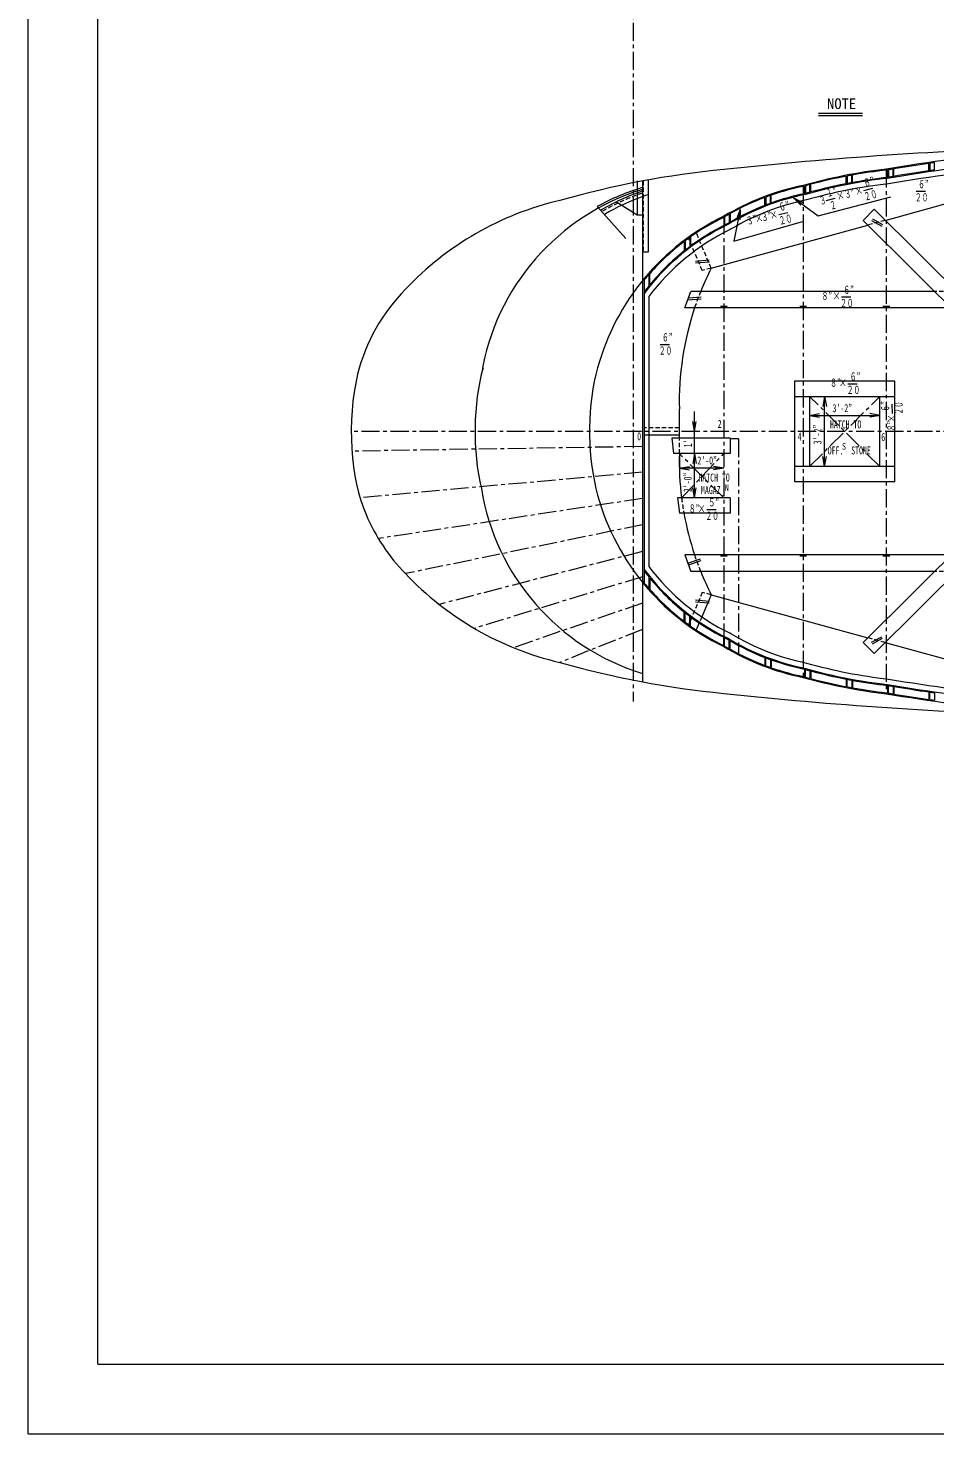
# Model space of a CAD drawing. Units: millimetres, scale not verified. Extents: x -28536 to 28536, y -20184 to 20184.
# Drawn here: x -28536 to -16072, y -20184 to -856 of the extents above; entities that cross this region are included whole.
import ezdxf
from ezdxf.enums import TextEntityAlignment as Align

# ---------------------------------------------------------------- set-up
doc = ezdxf.new("R2010")
doc.units = ezdxf.units.MM
doc.header["$LTSCALE"] = 50
doc.linetypes.add('CHAIN1', pattern=[8, 5, -1, 1, -1])
doc.linetypes.add('DASHED1', pattern=[1.8, 1.2, -0.6])
for name, color, linetype, lineweight in [('0-0_0', 3, 'Continuous', 18), ('0-1_芯', 4, 'CHAIN1', 18), ('0-2_寸法', 2, 'Continuous', 18), ('0-F_枠', 3, 'Continuous', 18)]:
    doc.layers.add(name, color=color, linetype=linetype, lineweight=lineweight)
doc.styles.add('ＭＳ ゴシック', font='')
doc.styles.get('ＭＳ ゴシック').set_extended_font_data('MS Gothic')

msp = doc.modelspace()

# ---------------------------------------------------------------- linework, layer by layer
at = {"layer": '0-0_0'}
for p, q in [((-16078.34, -2807.92), (-16078.34, -2705.26)), ((-17290.87, -2995.51), (-17290.87, -2892.02)), ((-17278.17, -2889.58), (-17278.17, -2993.04)), ((-17214.67, -2981.05), (-17214.67, -2877.78)), ((-17201.97, -2978.73), (-17201.97, -2875.49)), ((-16723.26, -2909.01), (-16723.26, -2805.97)), ((-16710.56, -2803.84), (-16710.56, -2906.86)), ((-16647.06, -2896.26), (-16647.06, -2793.27)), ((-16634.36, -2894.15), (-16634.36, -2791.18)), ((-16154.54, -2819.07), (-16154.54, -2716.37)), ((-16141.84, -2714.5), (-16141.84, -2817.19)), ((-20162.55, -2957.09), (-20162.55, -3424.92)), ((-20092.03, -2958.53), (-20092.03, -9843.96)), ((-17864.61, -3132.89), (-17864.61, -3028.04)), ((-17851.91, -3024.46), (-17851.91, -3130.04)), ((-17788.41, -3112.28), (-17788.41, -3006.98)), ((-17775.71, -3108.81), (-17775.71, -3003.57)), ((-18409.53, -3293.51), (-18409.53, -3184.71)), ((-18396.83, -3179.96), (-18396.83, -3288.59)), ((-18333.33, -3264.89), (-18333.33, -3157.05)), ((-18320.63, -3260.32), (-18320.63, -3152.63)), ((-16754.67, -3498.74), (-15783.22, -3232)), ((-20712.49, -3309.45), (-20318.55, -3748.02)), ((-18974.43, -3457.51), (-18974.43, -3570.91)), ((-18961.73, -3450.6), (-18961.73, -3564.53)), ((-18898.23, -3413.66), (-18898.23, -3531.06)), ((-18885.53, -3406.49), (-18885.53, -3523.6)), ((-16907.19, -3347.13), (-17058.67, -3499.53)), ((-14375.9, -5863.27), (-16907.19, -3347.13)), ((-19146.22, -4155.4), (-16993.5, -3564.32)), ((-18915.22, -3541.18), (-18925.15, -3546.54)), ((-18909.18, -3552.35), (-18919.12, -3557.72)), ((-18870.03, -3617.73), (-18885.93, -3626.31)), ((-14680.7, -5863.27), (-17058.67, -3499.53)), ((-16943.07, -3501.92), (-16801.42, -3579.39)), ((-16930.88, -3479.63), (-16789.23, -3557.1)), ((-19518, -3791.03), (-19518, -3919.68)), ((-19505.3, -3781.46), (-19505.3, -3909.61)), ((-19441.8, -3735.04), (-19441.8, -3860.84)), ((-19429.1, -3726.04), (-19429.1, -3851.39)), ((-19363.09, -4059.26), (-19172.13, -4043.1)), ((-20003.13, -4242.88), (-20003.13, -4400.48)), ((-19990.43, -4384.93), (-19990.43, -4228.46)), ((-19360.95, -4084.57), (-19169.99, -4068.41)), ((-20066.63, -4317.63), (-20066.63, -8484.86)), ((-20003.13, -4544.81), (-20003.13, -8257.68)), ((-19510.49, -4703.52), (-19426.48, -4474.92)), ((-19469.13, -4589.52), (-19283.39, -4576.55)), ((-19458.98, -4563.35), (-19285.16, -4551.21)), ((-16077.42, -4474.92), (-19426.48, -4474.92)), ((-15847.44, -4703.52), (-19510.49, -4703.52)), ((-19020.44, -4677.08), (-18928.04, -4677.08)), ((-17928.24, -4677.08), (-17835.84, -4677.08)), ((-16785.24, -4677.08), (-16692.84, -4677.08)), ((-18001.1, -5918.64), (-16620.36, -5918.64)), ((-17793.33, -5918.64), (-17793.33, -6883.84)), ((-16828.13, -6883.84), (-16828.13, -5918.64)), ((-19584.03, -6495.22), (-19584.03, -6096.44)), ((-19584.03, -6452.04), (-20066.63, -6452.04)), ((-18885.53, -6495.22), (-19688.66, -6495.22)), ((-19688.66, -6495.22), (-19665.46, -6706.04)), ((-18885.53, -6495.22), (-18885.53, -6706.04)), ((-18885.53, -6706.04), (-19665.46, -6706.04)), ((-16620.36, -6883.84), (-18001.1, -6883.84)), ((-14680.7, -6939.22), (-17058.67, -9302.96)), ((-14375.9, -6939.22), (-16907.19, -9455.35)), ((-19607.23, -7315.64), (-19584.03, -7526.46)), ((-18885.53, -7315.64), (-19607.23, -7315.64)), ((-18885.53, -7315.64), (-18885.53, -7526.46)), ((-18885.53, -7526.46), (-19584.03, -7526.46)), ((-19510.49, -8098.97), (-19426.48, -8327.57)), ((-15847.44, -8098.97), (-19510.49, -8098.97)), ((-19020.44, -8112.09), (-18928.04, -8112.09)), ((-17928.24, -8112.09), (-17835.84, -8112.09)), ((-16785.24, -8112.09), (-16692.84, -8112.09)), ((-19468.62, -8212.89), (-19293.12, -8150.7)), ((-19459.86, -8236.74), (-19284.64, -8174.64)), ((-20003.13, -8402.01), (-20003.13, -8559.61)), ((-19990.43, -8417.56), (-19990.43, -8574.03)), ((-16077.42, -8327.57), (-19426.48, -8327.57)), ((-19146.22, -8647.09), (-19275.32, -8951.24)), ((-19146.22, -8647.09), (-16993.5, -9238.17)), ((-19518, -9011.46), (-19518, -8882.81)), ((-19363.09, -8743.23), (-19172.13, -8759.39)), ((-19360.95, -8717.92), (-19169.99, -8734.08)), ((-19505.3, -9021.03), (-19505.3, -8892.88)), ((-19441.8, -9067.45), (-19441.8, -8941.65)), ((-19429.1, -9076.45), (-19429.1, -8951.1)), ((-19310.7, -9034.62), (-19351.1, -9129.81)), ((-18974.43, -9344.98), (-18974.43, -9231.57)), ((-18961.73, -9351.88), (-18961.73, -9237.96)), ((-18915.22, -9261.31), (-18925.15, -9255.94)), ((-18909.18, -9250.14), (-18919.12, -9244.77)), ((-18898.23, -9388.83), (-18898.23, -9271.42)), ((-18870.03, -9184.76), (-18885.93, -9176.18)), ((-16943.07, -9300.57), (-16801.42, -9223.1)), ((-16930.88, -9322.86), (-16789.23, -9245.39)), ((-18885.53, -9396), (-18885.53, -9278.89)), ((-16907.19, -9455.35), (-17058.67, -9302.96)), ((-16754.67, -9303.75), (-15783.22, -9570.48)), ((-18409.53, -9508.98), (-18409.53, -9617.78)), ((-18396.83, -9622.53), (-18396.83, -9513.9)), ((-18333.33, -9537.6), (-18333.33, -9645.44)), ((-18320.63, -9542.17), (-18320.63, -9649.85)), ((-17864.61, -9669.6), (-17864.61, -9774.45)), ((-17851.91, -9778.03), (-17851.91, -9672.45)), ((-17788.41, -9690.21), (-17788.41, -9795.51)), ((-17775.71, -9693.68), (-17775.71, -9798.92)), ((-17290.87, -9806.98), (-17290.87, -9910.47)), ((-17278.17, -9914.05), (-17278.17, -9809.45)), ((-17214.67, -9821.44), (-17214.67, -9924.71)), ((-17201.97, -9823.76), (-17201.97, -9927)), ((-16723.26, -9893.02), (-16723.26, -9996.52)), ((-16710.56, -9998.65), (-16710.56, -9895.49)), ((-16647.06, -9906.23), (-16647.06, -10009.22)), ((-16634.36, -9908.34), (-16634.36, -10011.31)), ((-16154.54, -9983.42), (-16154.54, -10086.12)), ((-16141.84, -10087.99), (-16141.84, -9985.3)), ((-16078.34, -9994.57), (-16078.34, -10097.23))]:
    msp.add_line(p, q, dxfattribs=at)
at = {"layer": '0-0_0', "color": 1, "linetype": 'DASHED1'}
for p, q in [((-20080.94, -2958.82), (-20080.94, -3937.34)), ((-16754.67, -3498.74), (-16993.5, -3564.32)), ((-19268.69, -4189.03), (-19456.81, -3745.8)), ((-19146.22, -4155.4), (-19351.1, -3672.68)), ((-19146.22, -4155.4), (-19268.69, -4189.03)), ((-15772.62, -4474.92), (-16077.42, -4474.92)), ((-19584.03, -6350.44), (-20066.63, -6350.44)), ((-19584.03, -6706.04), (-19584.03, -6495.22)), ((-15772.62, -8327.57), (-16077.42, -8327.57)), ((-19268.69, -8613.46), (-19456.81, -9056.69)), ((-19146.22, -8647.09), (-19268.69, -8613.46)), ((-19275.32, -8951.24), (-19310.7, -9034.62)), ((-16754.67, -9303.75), (-16993.5, -9238.17))]:
    msp.add_line(p, q, dxfattribs=at)
at = {"layer": '0-0_0'}
for points in [[(-20014.1, -2944.16), (-20014.1, -3937.34), (-20093.64, -3937.34)], [(-20447.81, -3242.68), (-20162.55, -3424.92), (-20093.64, -3424.92)]]:
    msp.add_lwpolyline(points, dxfattribs=at)
msp.add_lwpolyline([(-18001.1, -7091.62), (-16620.36, -7091.62), (-16620.36, -5710.87), (-18001.1, -5710.87)], close=True, dxfattribs=at)
for centre, radius, start, end in [((-12845.14, -60023.3), 57550.55, 91.62647, 96.11375), ((-12045.64, -30645.97), 28242.93, 95.88322, 99.56616), ((-12045.64, -30645.97), 28115.93, 95.88021, 99.57359), ((-12045.64, -30645.97), 28230.23, 98.21282, 98.34305), ((-17760.92, -15379.27), 12637.59, 95.51025, 105.92227), ((-15976.77, -9713), 6959.12, 96.29011, 105.89097), ((-15976.77, -9713), 6946.42, 100.90475, 105.00918), ((-15976.77, -9713), 6946.42, 100.26535, 100.79809), ((-15976.77, -9713), 6946.42, 96.28712, 100.15891), ((-12045.64, -30645.97), 28230.23, 99.53763, 99.5669), ((-12045.64, -30645.97), 28039.73, 95.8784, 99.5781), ((-12045.64, -30645.97), 28230.23, 99.38084, 99.51149), ((-12045.64, -30645.97), 28128.63, 99.41503, 99.54617), ((-12045.64, -30645.97), 28230.23, 98.36911, 99.35472), ((-12045.64, -30645.97), 28128.63, 98.39955, 99.38881), ((-12045.64, -30645.97), 28128.63, 98.24269, 98.3734), ((-19153.5, -6125.65), 3193, 107.09374, 170.8095), ((-19155.1, -6125.94), 3218.4, 106.95473, 118.94056), ((-17191.88, -6419.9), 3469.45, 101.47735, 120.91633), ((-17191.88, -6419.9), 3456.75, 101.46924, 109.05856), ((-15976.77, -9713), 6946.42, 105.76973, 105.89501), ((-15976.77, -9713), 6832.12, 96.25976, 105.93221), ((-15976.77, -9713), 6946.42, 105.11766, 105.66091), ((-15976.77, -9713), 6755.92, 96.24111, 105.95789), ((-15976.77, -9713), 6844.82, 101.06864, 105.23733), ((-15976.77, -9713), 6844.82, 100.41941, 100.96034), ((-15976.77, -9713), 6844.82, 96.26284, 100.31134), ((-12045.64, -30645.97), 28128.63, 99.5724, 99.57284), ((-20271.08, -7342.67), 4225.88, 103.08535, 136.73356), ((-19153.61, -5936.06), 2988.18, 108.33556, 120.43653), ((-19085.73, -5986.35), 2988.18, 109.71228, 120.76686), ((-19085.73, -5986.35), 2988.18, 108.10023, 109.45382), ((-17191.88, -6419.9), 3342.45, 101.39385, 120.91633), ((-17191.88, -6419.9), 3456.75, 110.62513, 119.33766), ((-17191.88, -6419.9), 3266.25, 101.34104, 120.91633), ((-17191.88, -6419.9), 3456.75, 109.28142, 110.40038), ((-17191.88, -6419.9), 3355.15, 109.88953, 111.04701), ((-17191.88, -6419.9), 3355.15, 101.56665, 109.65906), ((-15976.77, -9713), 6844.82, 105.34754, 105.89948), ((-17547.06, -6393.52), 3277.29, 115.81922, 164.62522), ((-17547.06, -6393.52), 3264.59, 115.92711, 125.20469), ((-17191.88, -6419.9), 3456.75, 119.57942, 120.79711), ((-17191.88, -6419.9), 3355.15, 111.27958, 120.31757), ((-17547.06, -6393.52), 3150.29, 115.81922, 143.10999), ((-17547.06, -6393.52), 3074.09, 115.81922, 143.0307), ((-17547.06, -6393.52), 3162.99, 116.82531, 126.51386), ((-17547.06, -6393.52), 3162.99, 115.81922, 116.56781), ((-17191.88, -6419.9), 3355.15, 120.56913, 120.91633), ((-17547.06, -6393.52), 3264.59, 127.13757, 138.45592), ((-17547.06, -6393.52), 3264.59, 125.47794, 126.85848), ((-17547.06, -6393.52), 3162.99, 126.80063, 128.25106), ((-17547.06, -6393.52), 3162.99, 128.5446, 140.57774), ((-17547.06, -6393.52), 3264.59, 138.79313, 140.51464), ((-15494.98, -5998.85), 4090.22, 153.21167, 158.12525), ((-17547.06, -6393.52), 3162.99, 140.94142, 142.80456), ((-21527.46, -6242.86), 2557.93, 135.38372, 165.80666), ((-15494.98, -5998.85), 4090.22, 161.53717, 181.36728), ((-15494.98, -6803.64), 4090.22, 178.63272, 187.19098), ((-19153.5, -6676.84), 3193, 189.1905, 252.90626), ((-17547.06, -6408.96), 3277.29, 193.73001, 244.18078), ((-15494.98, -6803.64), 4090.22, 190.17874, 198.46283), ((-21527.46, -6559.63), 2557.93, 202.64274, 224.61628), ((-17547.06, -6408.96), 3150.29, 216.89001, 244.18078), ((-17547.06, -6408.96), 3074.09, 216.9693, 244.18078), ((-20271.08, -5459.82), 4225.88, 223.26644, 256.91465), ((-17547.06, -6408.96), 3264.59, 218.779, 221.20687), ((-17547.06, -6408.96), 3162.99, 217.19544, 219.05858), ((-17547.06, -6408.96), 3162.99, 219.42226, 231.4554), ((-15494.98, -6803.64), 4090.22, 201.87475, 206.78833), ((-17547.06, -6408.96), 3264.59, 221.54408, 232.86243), ((-17547.06, -6408.96), 3162.99, 231.74894, 233.19937), ((-17547.06, -6408.96), 3264.59, 233.14152, 234.52206), ((-17547.06, -6408.96), 3162.99, 233.48614, 243.17469), ((-17547.06, -6408.96), 3264.59, 234.79531, 244.07289), ((-17547.06, -6408.96), 3162.99, 243.43219, 244.18078), ((-17191.88, -6382.59), 3355.15, 239.08367, 239.43087), ((-17191.88, -6382.59), 3342.45, 239.08367, 258.60615), ((-17191.88, -6382.59), 3266.25, 239.08367, 258.65896), ((-17191.88, -6382.59), 3469.45, 239.08367, 258.52265), ((-17191.88, -6382.59), 3456.75, 239.20289, 240.42058), ((-17191.88, -6382.59), 3355.15, 239.68243, 248.72042), ((-17191.88, -6382.59), 3456.75, 240.66234, 249.37487), ((-17760.92, 2576.78), 12637.59, 254.07773, 264.48975), ((-17191.88, -6382.59), 3355.15, 248.95299, 250.11047), ((-17191.88, -6382.59), 3456.75, 249.59962, 250.71858), ((-17191.88, -6382.59), 3355.15, 250.34094, 258.43335), ((-17191.88, -6382.59), 3456.75, 250.94144, 258.53076), ((-15976.77, -3089.49), 6832.12, 254.06779, 263.74024), ((-15976.77, -3089.49), 6755.92, 254.04211, 263.75889), ((-15976.77, -3089.49), 6959.12, 254.10903, 263.70989), ((-15976.77, -3089.49), 6946.42, 254.10499, 254.23027), ((-15976.77, -3089.49), 6844.82, 254.10052, 254.65246), ((-15976.77, -3089.49), 6946.42, 254.33909, 254.88234), ((-15976.77, -3089.49), 6844.82, 254.76267, 258.93136), ((-15976.77, -3089.49), 6946.42, 254.99082, 259.09525), ((-15976.77, -3089.49), 6844.82, 259.03966, 259.58059), ((-15976.77, -3089.49), 6844.82, 259.68866, 263.73716), ((-12045.64, 17843.48), 28039.73, 260.4219, 264.1216), ((-12845.14, 47220.81), 57550.55, 263.88625, 268.37353), ((-15976.77, -3089.49), 6946.42, 259.20191, 259.73465), ((-15976.77, -3089.49), 6946.42, 259.84109, 263.71288), ((-12045.64, 17843.48), 28242.93, 260.43384, 264.11678), ((-12045.64, 17843.48), 28230.23, 260.4331, 260.46237), ((-12045.64, 17843.48), 28128.63, 260.42716, 260.4276), ((-12045.64, 17843.48), 28115.93, 260.42641, 264.11979), ((-12045.64, 17843.48), 28128.63, 260.45383, 260.58497), ((-12045.64, 17843.48), 28230.23, 260.48851, 260.61916), ((-12045.64, 17843.48), 28128.63, 260.61119, 261.60045), ((-12045.64, 17843.48), 28230.23, 260.64528, 261.63089), ((-12045.64, 17843.48), 28128.63, 261.6266, 261.75731), ((-12045.64, 17843.48), 28230.23, 261.65695, 261.78718)]:
    msp.add_arc(centre, radius, start, end, dxfattribs=at)
at = {"layer": '0-0_0', "color": 1, "linetype": 'DASHED1'}
for centre, radius, start, end in [((-19129.89, -5953.11), 2988.18, 108.81542, 120.55886), ((-15494.98, -5998.85), 4090.22, 158.12525, 161.53717), ((-15494.98, -6803.64), 4090.22, 187.19098, 190.17874), ((-15494.98, -6803.64), 4090.22, 198.46283, 201.87475)]:
    msp.add_arc(centre, radius, start, end, dxfattribs=at)
at = {"layer": '0-0_0'}
for centre, start_param, end_param in [((-21793.83, -6401.24), 0.95355361, 2.11608901), ((-20219.03, -6401.24), 0.95355361, 2.11608901), ((-23495.63, -6401.24), 1.02550364, 2.4260711)]:
    msp.add_ellipse(centre, major_axis=(0, 1514.6), ratio=0.39513, start_param=start_param, end_param=end_param, dxfattribs=at)
at = {"layer": '0-1_芯'}
for p, q in [((-20218.82, 6419.03), (-20218.82, -10113.65)), ((-16739.23, -2795.78), (-16739.23, -10006.71)), ((-17882.23, -3019.83), (-17882.23, -9782.66)), ((-18974.43, -3443.4), (-18974.43, -9359.09)), ((-17793.33, -6883.84), (-16828.13, -5918.64)), ((-16828.13, -6883.84), (-17793.33, -5918.64)), ((23496.11, -6401.24), (-24080.48, -6401.24)), ((-18771.23, -6502.84), (-18885.53, -6502.84)), ((-18771.23, -6502.84), (-18771.23, -9471.72)), ((-20092.03, -6609.1), (-24084.42, -6672.46)), ((-18974.43, -7315.64), (-19584.03, -6706.04)), ((-19553.02, -7315.64), (-18974.43, -6706.04)), ((-20092.03, -6962.08), (-23973.96, -7311.51)), ((-20092.03, -7323.9), (-23722.32, -7873.24)), ((-20092.03, -7684.64), (-23348.26, -8356.21)), ((-20092.03, -8051.87), (-22886.49, -8779.12)), ((-20092.03, -8398.41), (-22402.05, -9109.08)), ((-20092.03, -8761.66), (-21863.39, -9374.23)), ((-20092.03, -9123.34), (-21227.83, -9575.97))]:
    msp.add_line(p, q, dxfattribs=at)
at = {"layer": '0-2_寸法'}
for p, q in [((-17671.41, -2024.31), (-17065.36, -2024.31)), ((-17671.41, -2058.94), (-17065.36, -2058.94)), ((-17049.8, -3089.19), (-16925.85, -3056.3)), ((-18013.43, -3189.8), (-17887.58, -3251.14)), ((-18013.43, -3189.8), (-17916.15, -3290.49)), ((-17565.14, -3225.97), (-17441.19, -3193.07)), ((-16328.27, -3097.27), (-16200.03, -3097.27)), ((-18750.19, -3349.91), (-18800.13, -3480.7)), ((-18750.19, -3349.91), (-18752.38, -3489.89)), ((-18216.38, -3420.61), (-18091.47, -3391.6)), ((-17356.25, -4550.71), (-17228.01, -4550.71)), ((-19848.67, -5204.3), (-19720.43, -5204.3)), ((-17266.04, -5744.84), (-17137.8, -5744.84)), ((-17587.17, -5918.64), (-17611.48, -6056.52)), ((-17587.17, -6883.84), (-17587.17, -5918.64)), ((-17587.17, -5918.64), (-17562.86, -6056.52)), ((-19376.14, -7315.64), (-19376.14, -6125.78)), ((-17793.33, -6180.05), (-17655.46, -6155.74)), ((-17793.33, -6180.05), (-16828.13, -6180.05)), ((-17793.33, -6180.05), (-17655.46, -6204.36)), ((-16828.13, -6180.05), (-16966.01, -6155.74)), ((-16828.13, -6180.05), (-16966.01, -6204.36)), ((-16656.3, -6153.53), (-16656.64, -6025.29)), ((-19376.14, -6401.24), (-19400.45, -6263.37)), ((-19376.14, -6401.24), (-19351.83, -6263.37)), ((-19583.82, -6730.08), (-19583.82, -6905.28)), ((-19376.14, -6706.04), (-19400.45, -6843.92)), ((-19376.14, -6706.04), (-19351.83, -6843.92)), ((-17587.17, -6883.84), (-17611.48, -6745.97)), ((-17587.17, -6883.84), (-17562.86, -6745.97)), ((-19583.82, -6905.28), (-19445.95, -6880.97)), ((-18974.43, -6905.28), (-19583.82, -6905.28)), ((-19583.82, -6905.28), (-19445.95, -6929.6)), ((-18974.43, -6905.28), (-19112.31, -6880.97)), ((-18974.43, -6905.28), (-19112.31, -6929.6)), ((-19376.14, -7315.64), (-19400.45, -7177.77)), ((-19376.14, -7315.64), (-19351.83, -7177.77)), ((-19207.99, -7475.71), (-19079.75, -7475.71))]:
    msp.add_line(p, q, dxfattribs=at)
for points in [[(-18013.43, -3189.8), (-17673.97, -3436.3), (-16675.48, -3173.26)], [(-18750.19, -3349.91), (-18834.27, -3786.67), (-17891.29, -3516.1)]]:
    msp.add_lwpolyline(points, dxfattribs=at)
at = {"layer": '0-F_枠'}
for p, q in [((-28535.76, -20184), (-28535.76, 20184)), ((-27575.76, -19224), (-27575.76, 19224)), ((-27575.76, -19224), (27575.76, -19224)), ((-28535.76, -20184), (28536.24, -20184))]:
    msp.add_line(p, q, dxfattribs=at)

# ---------------------------------------------------------------- texts
at = {"layer": '0-2_寸法', "style": 'ＭＳ ゴシック'}
msp.add_text('NOTE', height=146.6, dxfattribs=at).set_placement((-17552.96, -2012.08), align=Align.BOTTOM_LEFT)
at = {"layer": '0-2_寸法', "style": 'ＭＳ ゴシック', "width": 0.6}
for s, rotation, p in [('６”', 14.864, (-17026.03, -3075.16)), ('１”', 14.864, (-17541.37, -3211.93)), ('３”', 14.864, (-17293.58, -3231.7)), ('×', 14.864, (-17146.3, -3192.61)), ('２０', 14.864, (-17022.08, -3262.21)), ('６”', 13.075, (-18194.44, -3405.24)), ('３', 14.864, (-17635.61, -3321.18)), ('２', 14.864, (-17493.94, -3387.44)), ('×', 14.864, (-17399.69, -3260.07)), ('３”', 13.075, (-18641.49, -3596.55)), ('×', 13.075, (-18523.19, -3569.07)), ('３”', 13.075, (-18437.68, -3549.21)), ('×', 13.075, (-18319.9, -3522.06)), ('２０', 13.075, (-18194.08, -3594.4)), ('６”', 90.151, (-16666.38, -6128.71)), ('２０', 90.151, (-16481.92, -6170.67)), ("3'-2”", 90, (-17597.81, -6576.81)), ('８”', 90.151, (-16580.45, -6397.99)), ('×', 90.151, (-16580.57, -6277.12)), ("1'", 90, (-19379.2, -6619.22)), ("2'-0”", 90, (-19381.77, -7235.63))]:
    msp.add_text(s, height=110, rotation=rotation, dxfattribs=at).set_placement(p, align=Align.BOTTOM_LEFT)
at = {"layer": '0-2_寸法', "style": 'ＭＳ ゴシック'}
for s, height, width, p in [('６”', 110, 0.6, (-16301.7, -3089.8)), ('２０', 110, 0.6, (-16345.87, -3271.6)), ('６”', 110, 0.6, (-17329.67, -4543.24)), ('８”', 110, 0.6, (-17628.43, -4625.91)), ('×', 110, 0.6, (-17476.05, -4625.91)), ('２０', 110, 0.6, (-17373.85, -4725.04)), ('６”', 110, 0.6, (-19822.09, -5196.83)), ('２０', 110, 0.6, (-19866.26, -5378.63)), ('６”', 110, 0.6, (-17241.19, -5734.83)), ('８”', 110, 0.6, (-17510.7, -5820.05)), ('×', 110, 0.6, (-17389.82, -5820.25)), ('２０', 110, 0.6, (-17283.64, -5919.18)), ("3'-2”", 110, 0.6, (-17478.1, -6169.05)), ('2', 110, 0.6, (-19057.52, -6385.97)), ('HATCH TO', 110, 0.6, (-17513.34, -6392.3)), ('0', 110, 0.6, (-20163.87, -6555.97)), ('4', 110, 0.6, (-17956.29, -6559.66)), ('S', 91.64, 0.8, (-17349.32, -6679.93)), ('6', 110, 0.6, (-16808.53, -6565.21)), ("2'-0”", 110, 0.6, (-19336.35, -6888.23)), ('OFF.  STONE', 110, 0.6, (-17544.37, -6749.94)), ('HATCH TO', 110, 0.6, (-19322, -7123.24)), ('MAGAZ_', 110, 0.6, (-19286.44, -7295.83)), ('N', 91.64, 0.8, (-18960.01, -7249.15)), ('５”', 110, 0.6, (-19183.14, -7465.7)), ('８”', 110, 0.6, (-19452.65, -7550.92)), ('×', 110, 0.6, (-19331.77, -7551.12)), ('２０', 110, 0.6, (-19225.59, -7650.05))]:
    msp.add_text(s, height=height, dxfattribs=dict(at, width=width)).set_placement(p, align=Align.BOTTOM_LEFT)

doc.saveas('drawing.dxf')
